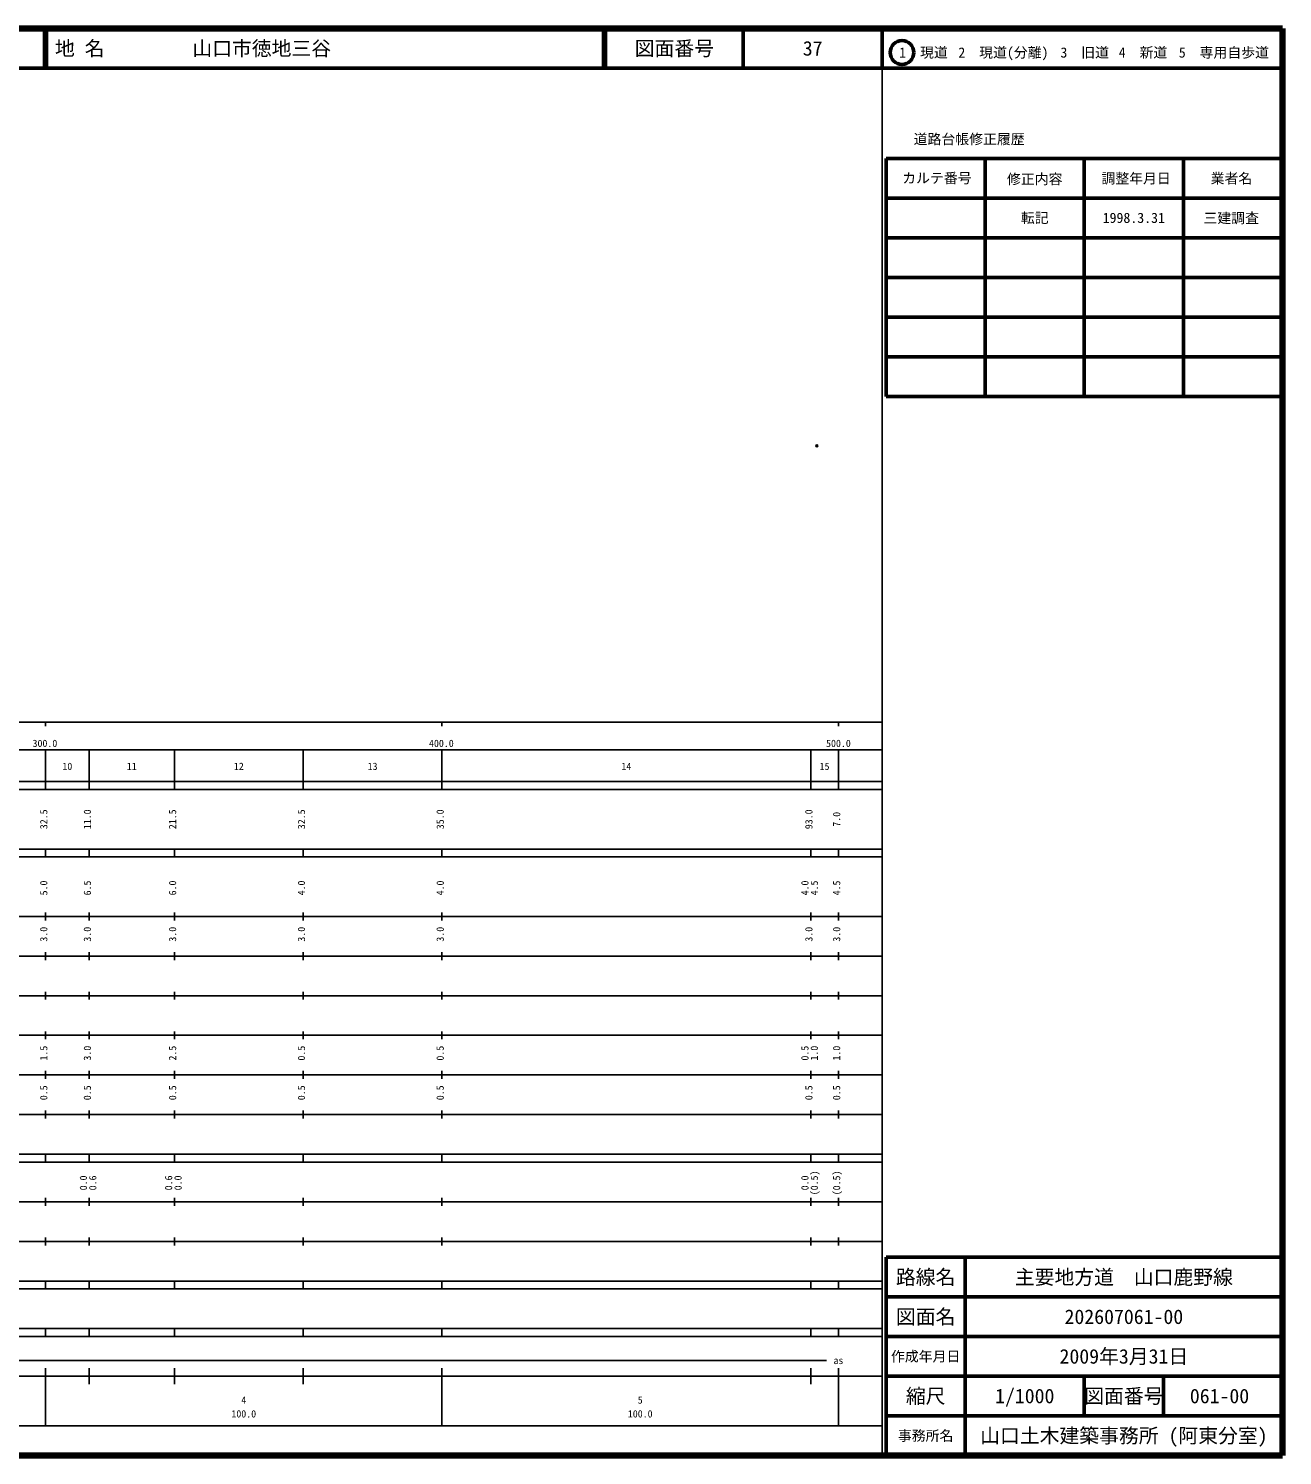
# Model space of a CAD drawing. Units: millimetres on the paper. Extents: x 40 to 680, y 20 to 380.
# Drawn here: x 363.7 to 680, y 20 to 380 of the extents above; entities that cross this region are included whole.
import ezdxf
from ezdxf.enums import TextEntityAlignment as Align

# ---------------------------------------------------------------- set-up
doc = ezdxf.new("R2010")
doc.units = ezdxf.units.MM
doc.header["$PDMODE"] = 32
doc.header["$PDSIZE"] = 0.5
doc.layers.add('M-OTRS', color=6, linetype='Continuous')
doc.layers.add('M-TTL-TXT', color=7, linetype='Continuous')
for name, color, linetype, lineweight in [('M-TTL', 2, 'Continuous', 140), ('M-TTL-BAND', 7, 'Continuous', 25), ('M-TTL-FRAM', 2, 'Continuous', 50), ('M-TTL-LINE', 7, 'Continuous', 50)]:
    doc.layers.add(name, color=color, linetype=linetype, lineweight=lineweight)
doc.styles.add('ＭＳ ゴシック', font='')
doc.styles.get('ＭＳ ゴシック').set_extended_font_data('MS Gothic')

msp = doc.modelspace()

# ---------------------------------------------------------------- linework, layer by layer
at = {"layer": 'M-OTRS'}
msp.add_point((562.546, 274.747), dxfattribs=at)
at = {"layer": 'M-TTL'}
for p, q in [((680, 380), (40, 380)), ((680, 20), (680, 380)), ((40, 20), (680, 20))]:
    msp.add_line(p, q, dxfattribs=at)
at = {"layer": 'M-TTL-BAND'}
for p, q in [((579, 20), (579, 370)), ((40, 205), (579, 205)), ((368, 205), (368, 204)), ((468, 205), (468, 204)), ((568, 205), (568, 204)), ((68, 198), (579, 198)), ((368, 188), (368, 198)), ((379, 188), (379, 198)), ((400.5, 188), (400.5, 198)), ((433, 188), (433, 198)), ((468, 188), (468, 198)), ((561, 188), (561, 198)), ((568, 188), (568, 198)), ((40, 190), (579, 190)), ((40, 188), (579, 188)), ((40, 173), (579, 173)), ((368, 171), (368, 173)), ((379, 171), (379, 173)), ((400.5, 171), (400.5, 173)), ((433, 171), (433, 173)), ((468, 171), (468, 173)), ((561, 171), (561, 173)), ((568, 171), (568, 173)), ((40, 171), (579, 171)), ((40, 156), (579, 156)), ((368, 155), (368, 157)), ((379, 155), (379, 157)), ((400.5, 155), (400.5, 157)), ((433, 155), (433, 157)), ((468, 155), (468, 157)), ((561, 155), (561, 157)), ((568, 155), (568, 157)), ((46, 146), (579, 146)), ((368, 145), (368, 147)), ((379, 145), (379, 147)), ((400.5, 145), (400.5, 147)), ((433, 145), (433, 147)), ((468, 145), (468, 147)), ((561, 145), (561, 147)), ((568, 145), (568, 147)), ((368, 135), (368, 137)), ((379, 135), (379, 137)), ((400.5, 135), (400.5, 137)), ((433, 135), (433, 137)), ((468, 135), (468, 137)), ((561, 135), (561, 137)), ((568, 135), (568, 137)), ((52, 136), (579, 136)), ((46, 126), (579, 126)), ((368, 125), (368, 127)), ((379, 125), (379, 127)), ((400.5, 125), (400.5, 127)), ((433, 125), (433, 127)), ((468, 125), (468, 127)), ((561, 125), (561, 127)), ((568, 125), (568, 127)), ((52, 116), (579, 116)), ((368, 115), (368, 117)), ((379, 115), (379, 117)), ((400.5, 115), (400.5, 117)), ((433, 115), (433, 117)), ((468, 115), (468, 117)), ((561, 115), (561, 117)), ((568, 115), (568, 117)), ((46, 106), (579, 106)), ((368, 105), (368, 107)), ((379, 105), (379, 107)), ((400.5, 105), (400.5, 107)), ((433, 105), (433, 107)), ((468, 105), (468, 107)), ((561, 105), (561, 107)), ((568, 105), (568, 107)), ((40, 96), (579, 96)), ((40, 94), (579, 94)), ((368, 94), (368, 96)), ((379, 94), (379, 96)), ((400.5, 94), (400.5, 96)), ((433, 94), (433, 96)), ((468, 94), (468, 96)), ((561, 94), (561, 96)), ((568, 94), (568, 96)), ((49, 84), (579, 84)), ((368, 83), (368, 85)), ((379, 83), (379, 85)), ((400.5, 83), (400.5, 85)), ((433, 83), (433, 85)), ((468, 83), (468, 85)), ((561, 83), (561, 85)), ((568, 83), (568, 85)), ((40, 74), (579, 74)), ((368, 73), (368, 75)), ((379, 73), (379, 75)), ((400.5, 73), (400.5, 75)), ((433, 73), (433, 75)), ((468, 73), (468, 75)), ((561, 73), (561, 75)), ((568, 73), (568, 75)), ((40, 64), (579, 64)), ((40, 62), (579, 62)), ((368, 62), (368, 64)), ((379, 62), (379, 64)), ((400.5, 62), (400.5, 64)), ((433, 62), (433, 64)), ((468, 62), (468, 64)), ((561, 62), (561, 64)), ((568, 62), (568, 64)), ((40, 52), (579, 52)), ((368, 50), (368, 52)), ((379, 50), (379, 52)), ((400.5, 50), (400.5, 52)), ((433, 50), (433, 52)), ((468, 50), (468, 52)), ((561, 50), (561, 52)), ((568, 50), (568, 52)), ((40, 50), (579, 50)), ((71, 44), (565, 44)), ((40, 40), (579, 40)), ((368, 27.5), (368, 42)), ((379, 38), (379, 42)), ((400.5, 38), (400.5, 42)), ((433, 38), (433, 42)), ((468, 27.5), (468, 42)), ((561, 38), (561, 42)), ((568, 27.5), (568, 42)), ((68, 27.5), (579, 27.5))]:
    msp.add_line(p, q, dxfattribs=at)
at = {"layer": 'M-TTL-FRAM'}
for p, q in [((580, 347.197), (580, 287.197)), ((580, 347.197), (680, 347.197)), ((580, 287.197), (680, 287.197)), ((680, 70), (580, 70)), ((580, 70), (580, 20))]:
    msp.add_line(p, q, dxfattribs=at)
at = {"layer": 'M-TTL-LINE'}
for p, q in [((367.75, 380), (367.75, 370)), ((368.25, 380), (368.25, 370)), ((508.747, 380), (508.747, 370)), ((509.247, 380), (509.247, 370)), ((543.997, 380), (543.997, 370)), ((579, 380), (579, 370)), ((40, 370), (680, 370)), ((605, 347.197), (605, 287.197)), ((630, 347.197), (630, 287.197)), ((655, 347.197), (655, 287.197)), ((580, 337.197), (680, 337.197)), ((580, 327.197), (680, 327.197)), ((580, 317.197), (680, 317.197)), ((580, 307.197), (680, 307.197)), ((580, 297.197), (680, 297.197)), ((600, 70), (600, 20)), ((680, 60), (580, 60)), ((680, 50), (580, 50)), ((680, 40), (580, 40)), ((630, 40), (630, 30)), ((650, 40), (650, 30)), ((680, 30), (580, 30))]:
    msp.add_line(p, q, dxfattribs=at)
msp.add_circle((584.031, 373.958), 3, dxfattribs=at)

# ---------------------------------------------------------------- texts
at = {"layer": 'M-TTL-BAND', "style": 'ＭＳ ゴシック'}
for s, p in [('300.0', (367.844, 198.195)), ('400.0', (467.844, 198.195)), ('500.0', (568, 198.195)), ('10', (373.5, 192.405)), ('11', (389.75, 192.405)), ('12', (416.75, 192.405)), ('13', (450.5, 192.405)), ('14', (514.5, 192.405)), ('15', (564.5, 192.405)), ('as', (568, 42.5)), ('4', (418, 32.523)), ('5', (518, 32.523)), ('100.0', (418, 29.033)), ('100.0', (518, 29.033))]:
    msp.add_text(s, height=1.833, dxfattribs=at).set_placement(p, align=Align.BOTTOM_CENTER)
for s, p in [('32.5', (369, 180.5)), ('11.0', (380, 180.5)), ('21.5', (401.5, 180.5)), ('32.5', (434, 180.5)), ('35.0', (469, 180.5)), ('93.0', (562, 180.5)), ('7.0', (569, 180.5)), ('5.0', (369, 163.174)), ('6.5', (380, 163.174)), ('6.0', (401.5, 163.174)), ('4.0', (434, 163.174)), ('4.0', (469, 163.174)), ('4.0', (561, 163.174)), ('4.5', (563.37, 163.174)), ('4.5', (569, 163.174)), ('3.0', (369, 151.5)), ('3.0', (380, 151.5)), ('3.0', (401.5, 151.5)), ('3.0', (434, 151.5)), ('3.0', (469, 151.5)), ('3.0', (562, 151.5)), ('3.0', (569, 151.5)), ('1.5', (369, 121.5)), ('3.0', (380, 121.5)), ('2.5', (401.5, 121.5)), ('0.5', (434, 121.5)), ('0.5', (469, 121.5)), ('0.5', (561, 121.5)), ('1.0', (563.37, 121.5)), ('1.0', (569, 121.5)), ('0.5', (369, 111.5)), ('0.5', (380, 111.5)), ('0.5', (401.5, 111.5)), ('0.5', (434, 111.5)), ('0.5', (469, 111.5)), ('0.5', (562, 111.5)), ('0.5', (569, 111.5)), ('0.0', (379, 88.764)), ('0.6', (381.37, 88.764)), ('0.6', (400.5, 88.764)), ('0.0', (402.87, 88.764)), ('0.0', (561, 88.764)), ('(0.5)', (563.37, 88.764)), ('(0.5)', (569, 88.764))]:
    msp.add_text(s, height=1.833, rotation=90, dxfattribs=at).set_placement(p, align=Align.BOTTOM_CENTER)
at = {"layer": 'M-TTL-TXT', "style": 'ＭＳ ゴシック'}
for s, p in [('地 名', (370.38, 375)), ('山口市徳地三谷', (405.024, 375))]:
    msp.add_text(s, height=3.666, dxfattribs=at).set_placement(p, align=Align.MIDDLE_LEFT)
for s, height, p in [('図面番号', 3.666, (526.622, 375)), ('37', 3.666, (561.497, 375)), ('1\u3000現道', 2.566, (589.448, 373.958)), ('2\u3000現道(分離)', 2.566, (609.619, 373.958)), ('3\u3000旧道', 2.566, (630.121, 373.958)), ('4\u3000新道', 2.566, (644.824, 373.958)), ('5\u3000専用自歩道', 2.566, (665.228, 373.958)), ('道路台帳修正履歴', 2.566, (600.968, 352.113)), ('カルテ番号', 2.566, (592.839, 342.277)), ('修正内容', 2.566, (617.509, 342.023)), ('調整年月日', 2.566, (643.089, 342.197)), ('業者名', 2.566, (667.134, 342.197)), ('転記', 2.566, (617.5, 332.245)), ('1998.3.31', 2.566, (642.5, 332.245)), ('三建調査', 2.566, (667.077, 332.189)), ('路線名', 3.666, (590, 65)), ('路線名', 3.666, (590, 65)), ('主要地方道\u3000山口鹿野線', 3.666, (640, 65)), ('図面名', 3.666, (590, 55)), ('図面名', 3.666, (590, 55)), ('202607061-00', 3.666, (640, 55)), ('2009年3月31日', 3.666, (640, 45)), ('作成年月日', 2.566, (590, 45)), ('作成年月日', 2.566, (590, 45)), ('縮尺', 3.666, (590, 35)), ('縮尺', 3.666, (590, 35)), ('1/1000', 3.666, (615, 35)), ('図面番号', 3.666, (640, 35)), ('図面番号', 3.666, (640, 35)), ('061-00', 3.666, (664.125, 35)), ('事務所名', 2.566, (590, 25)), ('事務所名', 2.566, (590, 25)), ('山口土木建築事務所 (阿東分室)', 3.666, (640, 25))]:
    msp.add_text(s, height=height, dxfattribs=at).set_placement(p, align=Align.MIDDLE_CENTER)

doc.saveas('drawing.dxf')
